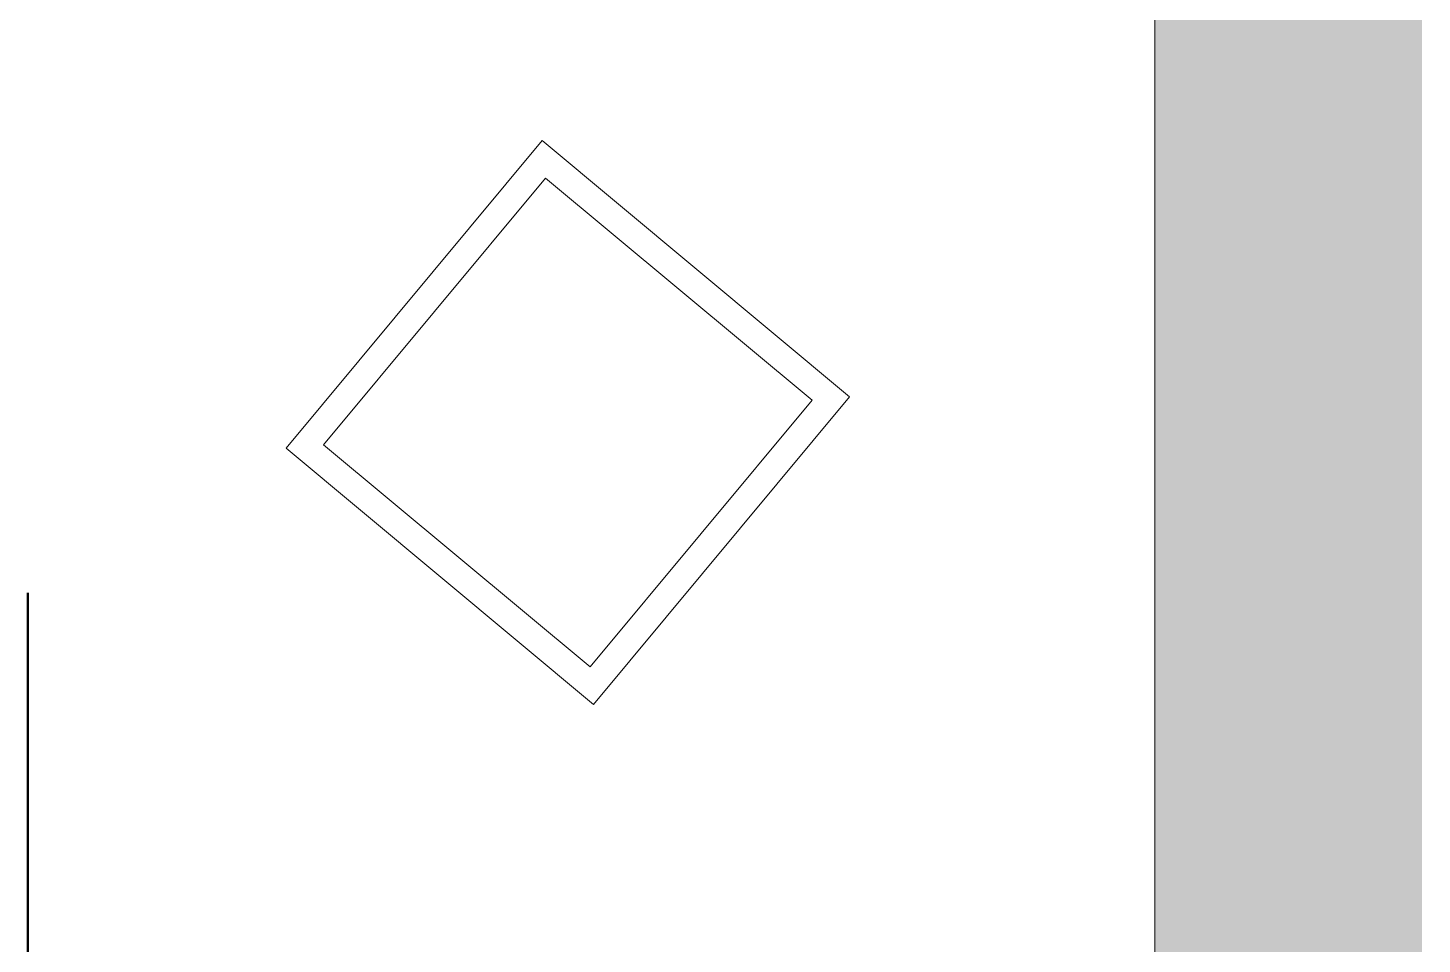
# Model space of a CAD drawing. Header units: millimetres. Extents: x 2258 to 5600, y 711 to 2563.
# Drawn here: x 2365.18 to 2405.56, y 2153.8 to 2180.32 of the extents above; entities that cross this region are included whole.
import ezdxf

# ---------------------------------------------------------------- set-up
doc = ezdxf.new("R2010")
doc.units = ezdxf.units.MM
doc.layers.add('PQI-A-IN-FURN', color=39, linetype='Continuous', lineweight=13)
doc.layers.add('PQI-A-WALL', color=30, linetype='Continuous', lineweight=50)

msp = doc.modelspace()

# ---------------------------------------------------------------- hatches: boundary and pattern name
at = {"layer": 'PQI-A-IN-FURN', "true_color": 0x000000}
h = msp.add_hatch(color=18, dxfattribs=at)
h.dxf.hatch_style = 1
h.paths.add_polyline_path([(2405.561, 2140.052), (2405.561, 2183.577), (2397.824, 2183.577), (2397.824, 2140.052)])

# ---------------------------------------------------------------- linework, layer by layer
at = {"layer": 'PQI-A-IN-FURN'}
msp.add_line((2397.824, 2183.577), (2397.824, 2038.708), dxfattribs=at)
msp.add_lwpolyline([(2572.612, 2401.067), (2535.355, 2356.354), (2535.355, 2285.57), (2551.002, 2285.569), (2550.962, 2254.079), (2451.804, 2254.079), (2451.804, 2191.303), (2397.824, 2191.303), (2397.824, 2003.937), (2412.183, 2003.937), (2412.183, 1936.357), (2519.386, 1936.357), (2519.387, 2003.937), (2687.392, 2003.937)], dxfattribs=at)
for points in [[(2380.076, 2177.057), (2372.657, 2168.153), (2381.561, 2160.734), (2388.98, 2169.638)], [(2380.175, 2175.969), (2373.745, 2168.252), (2381.462, 2161.822), (2387.892, 2169.539)]]:
    msp.add_lwpolyline(points, close=True, dxfattribs=at)
at = {"layer": 'PQI-A-WALL', "ltscale": 1000}
msp.add_line((2365.181, 2163.962), (2365.179, 2140.053), dxfattribs=at)

doc.saveas('drawing.dxf')
